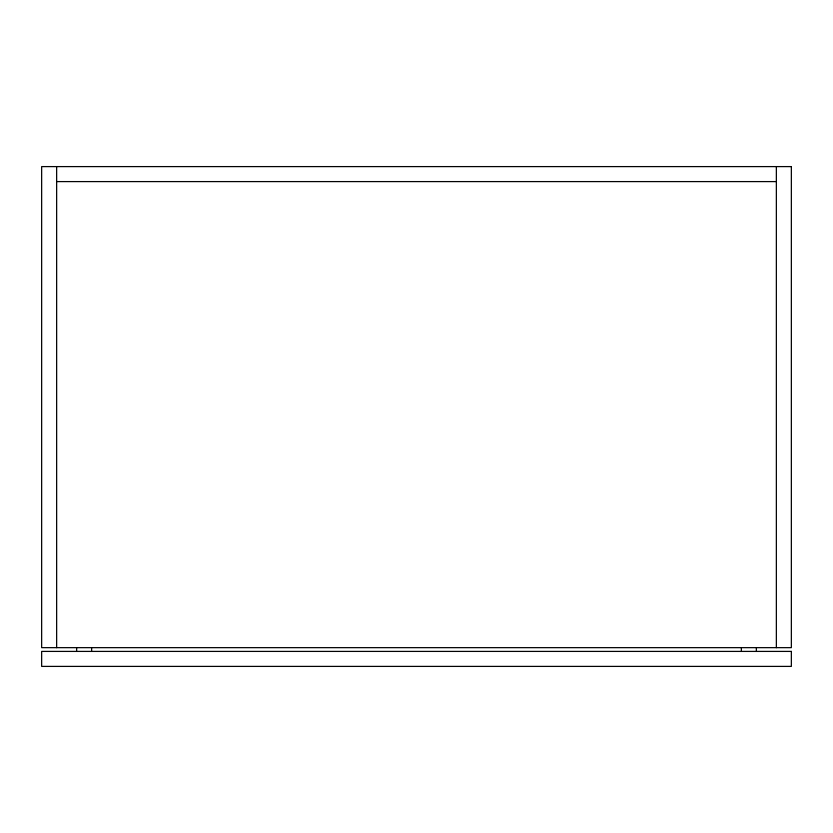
<?xml version="1.0" encoding="UTF-8"?>
<svg xmlns="http://www.w3.org/2000/svg" width="833" height="833" viewBox="0 0 833 833"><rect width="100%" height="100%" fill="white"/><g stroke="black" fill="none" stroke-linecap="round" stroke-linejoin="round"><path stroke-width="1.25" d="M56.644 181.594L776.356 181.594M776.356 166.6L776.356 647.658M756.364 647.658L756.364 651.406M741.37 647.658L741.37 651.406M91.63 647.658L91.63 651.406M76.636 647.658L76.636 651.406M56.644 166.6L56.644 647.658M791.35 166.6L41.65 166.6L41.65 647.658L791.35 647.658L791.35 166.6M791.35 651.406L41.65 651.406L41.65 666.4L791.35 666.4L791.35 651.406"/></g></svg>
